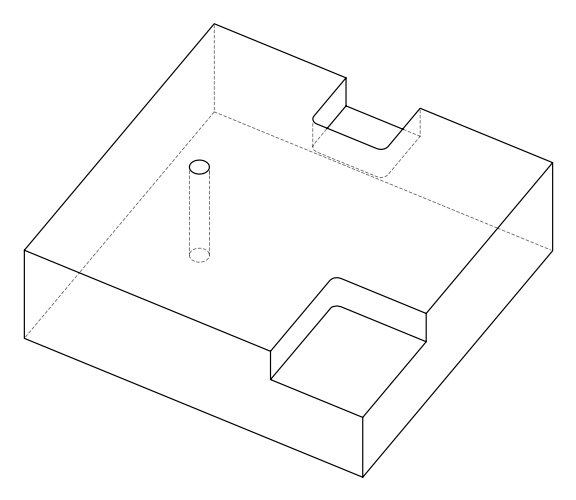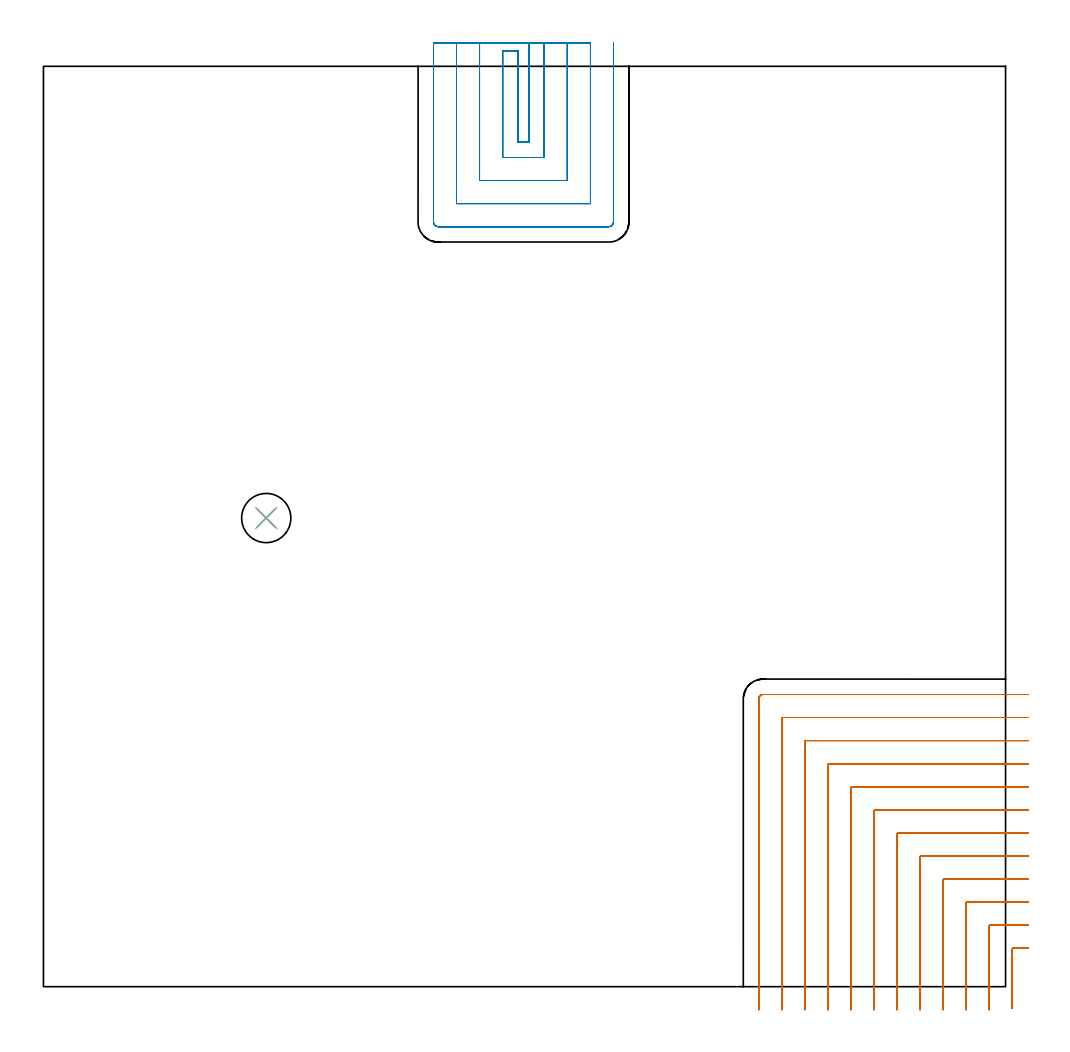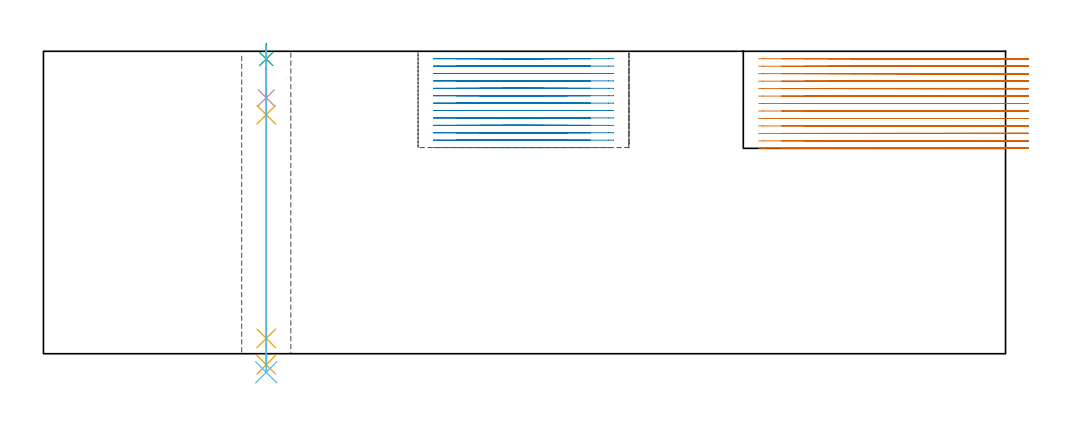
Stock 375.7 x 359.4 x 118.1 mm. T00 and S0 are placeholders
(PLAN: 6 operations, 4 tool changes, 71.9 min)
(1 MILL_CORNER_NOTCH_RECTANGULAR | CORNER_NOTCH_RECTANGULAR | NXT0201_011 | Follow Part, ap 3, ae 75% | 44.59 min | 465655 mm3)
(2 MILL_SLOT | SLOT_PARTIAL_RECTANGULAR | NXT0201_011 | Follow Part, ap 3, ae 75% | 26.09 min | 211326 mm3)
(3 SPOT_DRILL | STEP1HOLE | NXT0321_9005460120000 | 0.05 min | 181 mm3)
(4 DRILL_BLIND_HOLE_INTO_CENTER | STEP1HOLE | NXT0301_092 | 0.08 min | 1744 mm3)
(5 GUN_DRILL_THROUGH_HOLE | STEP1HOLE | UGT0307_009 | 0.6 min | 11411 mm3)
(6 DRILL_TO_ENLARGE_THROUGH_HOLE | STEP1HOLE | UGT0301_259 | 0.51 min | 20810 mm3)
(TOOL NXT0201_011 | ENDMILL 12mm [2P460-1200-NA 1630] | D12 FL38 Z6)
(TOOL NXT0321_9005460120000 | NC Spot Drill, 142deg, 12mm, Carbide, Uncoated | D12 PA142 FL30 Z2)
(TOOL NXT0301_092 | Carbide Drill 12.1mm [860.1-1210-061A1-MM 2214] | D12.1 PA140 FL77 Z2)
(TOOL UGT0307_009 | Gun Drill 12 mm | D12 PA130 FL24 Z1)
(TOOL UGT0301_259 | Twist Drill 19.2 mm | D19.2 PA118 FL140 Z2)
(OP 1 MILL_CORNER_NOTCH_RECTANGULAR)
G17 G21 G94 G90
T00 M6
G54
G17 G0 G90 X384.7 Y15.1 S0 M3
G43 Z128.1 H1
Z115.185
G94 G1 X381.7 F250.
X378.893 F500.
G3 X378.3 Y14.507 R0.6
G1 Y-5.407
Y-8.407 F250.
G0 Z128.1
X384.7 Y24.1
Z115.185
G1 X381.7
X369.894 F500.
G3 X369.3 Y23.506 R0.6
G1 Y-6.
Y-9. F250.
G0 Z128.1
X384.7 Y33.1
Z115.185
G1 X381.7
X360.894 F500.
G3 X360.3 Y32.506 R0.6
G1 Y-6.
Y-9. F250.
G0 Z128.1
X384.7 Y42.1
Z115.185
G1 X381.7
X351.894 F500.
G3 X351.3 Y41.506 R0.6
G1 Y-6.
Y-9. F250.
G0 Z128.1
X384.7 Y51.1
Z115.185
G1 X381.7
X342.895 F500.
G3 X342.3 Y50.505 R0.6
G1 Y-6.
Y-9. F250.
G0 Z128.1
X384.7 Y60.1
Z115.185
G1 X381.7
X333.895 F500.
G3 X333.3 Y59.505 R0.6
G1 Y-6.
Y-9. F250.
G0 Z128.1
X384.7 Y69.1
Z115.185
G1 X381.7
X324.895 F500.
G3 X324.3 Y68.505 R0.6
G1 Y-6.
Y-9. F250.
G0 Z128.1
X384.7 Y78.1
Z115.185
G1 X381.7
X315.896 F500.
G3 X315.3 Y77.504 R0.6
G1 Y-6.
Y-9. F250.
G0 Z128.1
X384.7 Y87.1
Z115.185
G1 X381.7
X306.896 F500.
G3 X306.3 Y86.504 R0.6
G1 Y-6.
Y-9. F250.
G0 Z128.1
X384.7 Y96.1
Z115.185
G1 X381.7
X297.896 F500.
G3 X297.3 Y95.504 R0.6
G1 Y-6.
Y-9. F250.
G0 Z128.1
X384.7 Y105.1
Z115.185
G1 X381.7
X288.896 F500.
G3 X288.3 Y104.504 R0.6
G1 Y-6.
Y-9. F250.
G0 Z128.1
X384.7 Y114.1
Z115.185
G1 X381.7
X281. F500.
G3 X279.3 Y112.4 R1.7
G1 Y-6.
Y-9. F250.
G0 Z128.1
X384.7 Y15.1
Z112.269
G1 X381.7
X378.893 F500.
G3 X378.3 Y14.507 R0.6
G1 Y-5.407
Y-8.407 F250.
G0 Z128.1
X384.7 Y24.1
Z112.269
G1 X381.7
X369.894 F500.
G3 X369.3 Y23.506 R0.6
G1 Y-6.
Y-9. F250.
G0 Z128.1
X384.7 Y33.1
Z112.269
G1 X381.7
X360.894 F500.
G3 X360.3 Y32.506 R0.6
G1 Y-6.
Y-9. F250.
G0 Z128.1
X384.7 Y42.1
Z112.269
G1 X381.7
X351.894 F500.
G3 X351.3 Y41.506 R0.6
G1 Y-6.
Y-9. F250.
G0 Z128.1
X384.7 Y51.1
Z112.269
G1 X381.7
X342.895 F500.
G3 X342.3 Y50.505 R0.6
G1 Y-6.
Y-9. F250.
G0 Z128.1
X384.7 Y60.1
Z112.269
G1 X381.7
X333.895 F500.
G3 X333.3 Y59.505 R0.6
G1 Y-6.
Y-9. F250.
G0 Z128.1
X384.7 Y69.1
Z112.269
G1 X381.7
X324.895 F500.
G3 X324.3 Y68.505 R0.6
G1 Y-6.
Y-9. F250.
G0 Z128.1
X384.7 Y78.1
Z112.269
G1 X381.7
X315.896 F500.
G3 X315.3 Y77.504 R0.6
G1 Y-6.
Y-9. F250.
G0 Z128.1
X384.7 Y87.1
Z112.269
G1 X381.7
X306.896 F500.
G3 X306.3 Y86.504 R0.6
G1 Y-6.
Y-9. F250.
G0 Z128.1
X384.7 Y96.1
Z112.269
G1 X381.7
X297.896 F500.
G3 X297.3 Y95.504 R0.6
G1 Y-6.
Y-9. F250.
G0 Z128.1
X384.7 Y105.1
Z112.269
G1 X381.7
X288.896 F500.
G3 X288.3 Y104.504 R0.6
G1 Y-6.
Y-9. F250.
G0 Z128.1
X384.7 Y114.1
Z112.269
G1 X381.7
X281. F500.
G3 X279.3 Y112.4 R1.7
G1 Y-6.
Y-9. F250.
G0 Z128.1
X384.7 Y15.1
Z109.354
G1 X381.7
X378.893 F500.
G3 X378.3 Y14.507 R0.6
G1 Y-5.407
Y-8.407 F250.
G0 Z128.1
X384.7 Y24.1
Z109.354
G1 X381.7
X369.894 F500.
G3 X369.3 Y23.506 R0.6
G1 Y-6.
Y-9. F250.
G0 Z128.1
X384.7 Y33.1
Z109.354
G1 X381.7
X360.894 F500.
G3 X360.3 Y32.506 R0.6
G1 Y-6.
Y-9. F250.
G0 Z128.1
X384.7 Y42.1
Z109.354
G1 X381.7
X351.894 F500.
G3 X351.3 Y41.506 R0.6
G1 Y-6.
Y-9. F250.
G0 Z128.1
X384.7 Y51.1
Z109.354
G1 X381.7
X342.895 F500.
G3 X342.3 Y50.505 R0.6
G1 Y-6.
Y-9. F250.
G0 Z128.1
X384.7 Y60.1
Z109.354
G1 X381.7
X333.895 F500.
G3 X333.3 Y59.505 R0.6
G1 Y-6.
Y-9. F250.
G0 Z128.1
X384.7 Y69.1
Z109.354
G1 X381.7
X324.895 F500.
G3 X324.3 Y68.505 R0.6
G1 Y-6.
Y-9. F250.
G0 Z128.1
X384.7 Y78.1
Z109.354
G1 X381.7
X315.896 F500.
G3 X315.3 Y77.504 R0.6
G1 Y-6.
Y-9. F250.
G0 Z128.1
X384.7 Y87.1
Z109.354
G1 X381.7
X306.896 F500.
G3 X306.3 Y86.504 R0.6
G1 Y-6.
Y-9. F250.
G0 Z128.1
X384.7 Y96.1
Z109.354
G1 X381.7
X297.896 F500.
G3 X297.3 Y95.504 R0.6
G1 Y-6.
Y-9. F250.
G0 Z128.1
X384.7 Y105.1
Z109.354
G1 X381.7
X288.896 F500.
G3 X288.3 Y104.504 R0.6
G1 Y-6.
Y-9. F250.
G0 Z128.1
X384.7 Y114.1
Z109.354
G1 X381.7
X281. F500.
G3 X279.3 Y112.4 R1.7
G1 Y-6.
Y-9. F250.
G0 Z128.1
X384.7 Y15.1
Z106.438
G1 X381.7
X378.893 F500.
G3 X378.3 Y14.507 R0.6
G1 Y-5.407
Y-8.407 F250.
G0 Z128.1
X384.7 Y24.1
Z106.438
G1 X381.7
X369.894 F500.
G3 X369.3 Y23.506 R0.6
G1 Y-6.
Y-9. F250.
G0 Z128.1
X384.7 Y33.1
Z106.438
G1 X381.7
X360.894 F500.
G3 X360.3 Y32.506 R0.6
G1 Y-6.
Y-9. F250.
G0 Z128.1
X384.7 Y42.1
Z106.438
G1 X381.7
X351.894 F500.
G3 X351.3 Y41.506 R0.6
G1 Y-6.
Y-9. F250.
G0 Z128.1
X384.7 Y51.1
Z106.438
G1 X381.7
X342.895 F500.
G3 X342.3 Y50.505 R0.6
G1 Y-6.
Y-9. F250.
G0 Z128.1
X384.7 Y60.1
Z106.438
G1 X381.7
X333.895 F500.
G3 X333.3 Y59.505 R0.6
G1 Y-6.
Y-9. F250.
G0 Z128.1
X384.7 Y69.1
Z106.438
G1 X381.7
X324.895 F500.
G3 X324.3 Y68.505 R0.6
G1 Y-6.
Y-9. F250.
G0 Z128.1
X384.7 Y78.1
Z106.438
G1 X381.7
X315.896 F500.
G3 X315.3 Y77.504 R0.6
G1 Y-6.
Y-9. F250.
G0 Z128.1
X384.7 Y87.1
Z106.438
G1 X381.7
X306.896 F500.
G3 X306.3 Y86.504 R0.6
G1 Y-6.
Y-9. F250.
G0 Z128.1
X384.7 Y96.1
Z106.438
G1 X381.7
X297.896 F500.
G3 X297.3 Y95.504 R0.6
G1 Y-6.
Y-9. F250.
G0 Z128.1
X384.7 Y105.1
Z106.438
G1 X381.7
X288.896 F500.
G3 X288.3 Y104.504 R0.6
G1 Y-6.
Y-9. F250.
G0 Z128.1
X384.7 Y114.1
Z106.438
G1 X381.7
X281. F500.
G3 X279.3 Y112.4 R1.7
G1 Y-6.
Y-9. F250.
G0 Z128.1
X384.7 Y15.1
Z103.523
G1 X381.7
X378.893 F500.
G3 X378.3 Y14.507 R0.6
G1 Y-5.407
Y-8.407 F250.
G0 Z128.1
X384.7 Y24.1
Z103.523
G1 X381.7
X369.894 F500.
G3 X369.3 Y23.506 R0.6
G1 Y-6.
Y-9. F250.
G0 Z128.1
X384.7 Y33.1
Z103.523
G1 X381.7
X360.894 F500.
G3 X360.3 Y32.506 R0.6
G1 Y-6.
Y-9. F250.
G0 Z128.1
X384.7 Y42.1
Z103.523
G1 X381.7
X351.894 F500.
G3 X351.3 Y41.506 R0.6
G1 Y-6.
Y-9. F250.
G0 Z128.1
X384.7 Y51.1
Z103.523
G1 X381.7
X342.895 F500.
G3 X342.3 Y50.505 R0.6
G1 Y-6.
Y-9. F250.
G0 Z128.1
X384.7 Y60.1
Z103.523
G1 X381.7
X333.895 F500.
G3 X333.3 Y59.505 R0.6
G1 Y-6.
Y-9. F250.
G0 Z128.1
X384.7 Y69.1
Z103.523
G1 X381.7
X324.895 F500.
G3 X324.3 Y68.505 R0.6
G1 Y-6.
Y-9. F250.
G0 Z128.1
X384.7 Y78.1
Z103.523
G1 X381.7
X315.896 F500.
G3 X315.3 Y77.504 R0.6
G1 Y-6.
Y-9. F250.
G0 Z128.1
X384.7 Y87.1
Z103.523
G1 X381.7
X306.896 F500.
G3 X306.3 Y86.504 R0.6
G1 Y-6.
Y-9. F250.
G0 Z128.1
X384.7 Y96.1
Z103.523
G1 X381.7
X297.896 F500.
G3 X297.3 Y95.504 R0.6
G1 Y-6.
Y-9. F250.
G0 Z128.1
X384.7 Y105.1
Z103.523
G1 X381.7
X288.896 F500.
G3 X288.3 Y104.504 R0.6
G1 Y-6.
Y-9. F250.
G0 Z128.1
X384.7 Y114.1
Z103.523
G1 X381.7
X281. F500.
G3 X279.3 Y112.4 R1.7
G1 Y-6.
Y-9. F250.
G0 Z128.1
X384.7 Y15.1
Z100.608
G1 X381.7
X378.893 F500.
G3 X378.3 Y14.507 R0.6
G1 Y-5.407
Y-8.407 F250.
G0 Z128.1
X384.7 Y24.1
Z100.608
G1 X381.7
X369.894 F500.
G3 X369.3 Y23.506 R0.6
G1 Y-6.
Y-9. F250.
G0 Z128.1
X384.7 Y33.1
Z100.608
G1 X381.7
X360.894 F500.
G3 X360.3 Y32.506 R0.6
G1 Y-6.
Y-9. F250.
G0 Z128.1
X384.7 Y42.1
Z100.608
G1 X381.7
X351.894 F500.
G3 X351.3 Y41.506 R0.6
G1 Y-6.
Y-9. F250.
G0 Z128.1
X384.7 Y51.1
Z100.608
G1 X381.7
X342.895 F500.
G3 X342.3 Y50.505 R0.6
G1 Y-6.
Y-9. F250.
G0 Z128.1
X384.7 Y60.1
Z100.608
G1 X381.7
X333.895 F500.
G3 X333.3 Y59.505 R0.6
G1 Y-6.
Y-9. F250.
G0 Z128.1
X384.7 Y69.1
Z100.608
G1 X381.7
X324.895 F500.
G3 X324.3 Y68.505 R0.6
G1 Y-6.
Y-9. F250.
G0 Z128.1
X384.7 Y78.1
Z100.608
G1 X381.7
X315.896 F500.
G3 X315.3 Y77.504 R0.6
G1 Y-6.
Y-9. F250.
G0 Z128.1
X384.7 Y87.1
Z100.608
G1 X381.7
X306.896 F500.
G3 X306.3 Y86.504 R0.6
G1 Y-6.
Y-9. F250.
G0 Z128.1
X384.7 Y96.1
Z100.608
G1 X381.7
X297.896 F500.
G3 X297.3 Y95.504 R0.6
G1 Y-6.
Y-9. F250.
G0 Z128.1
X384.7 Y105.1
Z100.608
G1 X381.7
X288.896 F500.
G3 X288.3 Y104.504 R0.6
G1 Y-6.
Y-9. F250.
G0 Z128.1
X384.7 Y114.1
Z100.608
G1 X381.7
X281. F500.
G3 X279.3 Y112.4 R1.7
G1 Y-6.
Y-9. F250.
G0 Z128.1
X384.7 Y15.1
Z97.692
G1 X381.7
X378.893 F500.
G3 X378.3 Y14.507 R0.6
G1 Y-5.407
Y-8.407 F250.
G0 Z128.1
X384.7 Y24.1
Z97.692
G1 X381.7
X369.894 F500.
G3 X369.3 Y23.506 R0.6
G1 Y-6.
Y-9. F250.
G0 Z128.1
X384.7 Y33.1
Z97.692
G1 X381.7
X360.894 F500.
G3 X360.3 Y32.506 R0.6
G1 Y-6.
Y-9. F250.
G0 Z128.1
X384.7 Y42.1
Z97.692
G1 X381.7
X351.894 F500.
G3 X351.3 Y41.506 R0.6
G1 Y-6.
Y-9. F250.
G0 Z128.1
X384.7 Y51.1
Z97.692
G1 X381.7
X342.895 F500.
G3 X342.3 Y50.505 R0.6
G1 Y-6.
Y-9. F250.
G0 Z128.1
X384.7 Y60.1
Z97.692
G1 X381.7
X333.895 F500.
G3 X333.3 Y59.505 R0.6
G1 Y-6.
Y-9. F250.
G0 Z128.1
X384.7 Y69.1
Z97.692
G1 X381.7
X324.895 F500.
G3 X324.3 Y68.505 R0.6
G1 Y-6.
Y-9. F250.
G0 Z128.1
X384.7 Y78.1
Z97.692
G1 X381.7
X315.896 F500.
G3 X315.3 Y77.504 R0.6
G1 Y-6.
Y-9. F250.
G0 Z128.1
X384.7 Y87.1
Z97.692
G1 X381.7
X306.896 F500.
G3 X306.3 Y86.504 R0.6
G1 Y-6.
Y-9. F250.
G0 Z128.1
X384.7 Y96.1
Z97.692
G1 X381.7
X297.896 F500.
G3 X297.3 Y95.504 R0.6
G1 Y-6.
Y-9. F250.
G0 Z128.1
X384.7 Y105.1
Z97.692
G1 X381.7
X288.896 F500.
G3 X288.3 Y104.504 R0.6
G1 Y-6.
Y-9. F250.
G0 Z128.1
X384.7 Y114.1
Z97.692
G1 X381.7
X281. F500.
G3 X279.3 Y112.4 R1.7
G1 Y-6.
Y-9. F250.
G0 Z128.1
X384.7 Y15.1
Z94.777
G1 X381.7
X378.893 F500.
G3 X378.3 Y14.507 R0.6
G1 Y-5.407
Y-8.407 F250.
G0 Z128.1
X384.7 Y24.1
Z94.777
G1 X381.7
X369.894 F500.
G3 X369.3 Y23.506 R0.6
G1 Y-6.
Y-9. F250.
G0 Z128.1
X384.7 Y33.1
Z94.777
G1 X381.7
X360.894 F500.
G3 X360.3 Y32.506 R0.6
G1 Y-6.
Y-9. F250.
G0 Z128.1
X384.7 Y42.1
Z94.777
G1 X381.7
X351.894 F500.
G3 X351.3 Y41.506 R0.6
G1 Y-6.
Y-9. F250.
G0 Z128.1
X384.7 Y51.1
Z94.777
G1 X381.7
X342.895 F500.
G3 X342.3 Y50.505 R0.6
G1 Y-6.
Y-9. F250.
G0 Z128.1
X384.7 Y60.1
Z94.777
G1 X381.7
X333.895 F500.
G3 X333.3 Y59.505 R0.6
G1 Y-6.
Y-9. F250.
G0 Z128.1
X384.7 Y69.1
Z94.777
G1 X381.7
X324.895 F500.
G3 X324.3 Y68.505 R0.6
G1 Y-6.
Y-9. F250.
G0 Z128.1
X384.7 Y78.1
Z94.777
G1 X381.7
X315.896 F500.
G3 X315.3 Y77.504 R0.6
G1 Y-6.
Y-9. F250.
G0 Z128.1
X384.7 Y87.1
Z94.777
G1 X381.7
X306.896 F500.
G3 X306.3 Y86.504 R0.6
G1 Y-6.
Y-9. F250.
G0 Z128.1
X384.7 Y96.1
Z94.777
G1 X381.7
X297.896 F500.
G3 X297.3 Y95.504 R0.6
G1 Y-6.
Y-9. F250.
G0 Z128.1
X384.7 Y105.1
Z94.777
G1 X381.7
X288.896 F500.
G3 X288.3 Y104.504 R0.6
G1 Y-6.
Y-9. F250.
G0 Z128.1
X384.7 Y114.1
Z94.777
G1 X381.7
X281. F500.
G3 X279.3 Y112.4 R1.7
G1 Y-6.
Y-9. F250.
G0 Z128.1
X384.7 Y15.1
Z91.862
G1 X381.7
X378.893 F500.
G3 X378.3 Y14.507 R0.6
G1 Y-5.407
Y-8.407 F250.
G0 Z128.1
X384.7 Y24.1
Z91.862
G1 X381.7
X369.894 F500.
G3 X369.3 Y23.506 R0.6
G1 Y-6.
Y-9. F250.
G0 Z128.1
X384.7 Y33.1
Z91.862
G1 X381.7
X360.894 F500.
G3 X360.3 Y32.506 R0.6
G1 Y-6.
Y-9. F250.
G0 Z128.1
X384.7 Y42.1
Z91.862
G1 X381.7
X351.894 F500.
G3 X351.3 Y41.506 R0.6
G1 Y-6.
Y-9. F250.
G0 Z128.1
X384.7 Y51.1
Z91.862
G1 X381.7
X342.895 F500.
G3 X342.3 Y50.505 R0.6
G1 Y-6.
Y-9. F250.
G0 Z128.1
X384.7 Y60.1
Z91.862
G1 X381.7
X333.895 F500.
G3 X333.3 Y59.505 R0.6
G1 Y-6.
Y-9. F250.
G0 Z128.1
X384.7 Y69.1
Z91.862
G1 X381.7
X324.895 F500.
G3 X324.3 Y68.505 R0.6
G1 Y-6.
Y-9. F250.
G0 Z128.1
X384.7 Y78.1
Z91.862
G1 X381.7
X315.896 F500.
G3 X315.3 Y77.504 R0.6
G1 Y-6.
Y-9. F250.
G0 Z128.1
X384.7 Y87.1
Z91.862
G1 X381.7
X306.896 F500.
G3 X306.3 Y86.504 R0.6
G1 Y-6.
Y-9. F250.
G0 Z128.1
X384.7 Y96.1
Z91.862
G1 X381.7
X297.896 F500.
G3 X297.3 Y95.504 R0.6
G1 Y-6.
Y-9. F250.
G0 Z128.1
X384.7 Y105.1
Z91.862
G1 X381.7
X288.896 F500.
G3 X288.3 Y104.504 R0.6
G1 Y-6.
Y-9. F250.
G0 Z128.1
X384.7 Y114.1
Z91.862
G1 X381.7
X281. F500.
G3 X279.3 Y112.4 R1.7
G1 Y-6.
Y-9. F250.
G0 Z128.1
X384.7 Y15.1
Z88.946
G1 X381.7
X378.893 F500.
G3 X378.3 Y14.507 R0.6
G1 Y-5.407
Y-8.407 F250.
G0 Z128.1
X384.7 Y24.1
Z88.946
G1 X381.7
X369.894 F500.
G3 X369.3 Y23.506 R0.6
G1 Y-6.
Y-9. F250.
G0 Z128.1
X384.7 Y33.1
Z88.946
G1 X381.7
X360.894 F500.
G3 X360.3 Y32.506 R0.6
G1 Y-6.
Y-9. F250.
G0 Z128.1
X384.7 Y42.1
Z88.946
G1 X381.7
X351.894 F500.
G3 X351.3 Y41.506 R0.6
G1 Y-6.
Y-9. F250.
G0 Z128.1
X384.7 Y51.1
Z88.946
G1 X381.7
X342.895 F500.
G3 X342.3 Y50.505 R0.6
G1 Y-6.
Y-9. F250.
G0 Z128.1
X384.7 Y60.1
Z88.946
G1 X381.7
X333.895 F500.
G3 X333.3 Y59.505 R0.6
G1 Y-6.
Y-9. F250.
G0 Z128.1
X384.7 Y69.1
Z88.946
G1 X381.7
X324.895 F500.
G3 X324.3 Y68.505 R0.6
G1 Y-6.
Y-9. F250.
G0 Z128.1
X384.7 Y78.1
Z88.946
G1 X381.7
X315.896 F500.
G3 X315.3 Y77.504 R0.6
G1 Y-6.
Y-9. F250.
G0 Z128.1
X384.7 Y87.1
Z88.946
G1 X381.7
X306.896 F500.
G3 X306.3 Y86.504 R0.6
G1 Y-6.
Y-9. F250.
G0 Z128.1
X384.7 Y96.1
Z88.946
G1 X381.7
X297.896 F500.
G3 X297.3 Y95.504 R0.6
G1 Y-6.
Y-9. F250.
G0 Z128.1
X384.7 Y105.1
Z88.946
G1 X381.7
X288.896 F500.
G3 X288.3 Y104.504 R0.6
G1 Y-6.
Y-9. F250.
G0 Z128.1
X384.7 Y114.1
Z88.946
G1 X381.7
X281. F500.
G3 X279.3 Y112.4 R1.7
G1 Y-6.
Y-9. F250.
G0 Z128.1
X384.7 Y15.1
Z86.031
G1 X381.7
X378.893 F500.
G3 X378.3 Y14.507 R0.6
G1 Y-5.407
Y-8.407 F250.
G0 Z128.1
X384.7 Y24.1
Z86.031
G1 X381.7
X369.894 F500.
G3 X369.3 Y23.506 R0.6
G1 Y-6.
Y-9. F250.
G0 Z128.1
X384.7 Y33.1
Z86.031
G1 X381.7
X360.894 F500.
G3 X360.3 Y32.506 R0.6
G1 Y-6.
Y-9. F250.
G0 Z128.1
X384.7 Y42.1
Z86.031
G1 X381.7
X351.894 F500.
G3 X351.3 Y41.506 R0.6
G1 Y-6.
Y-9. F250.
G0 Z128.1
X384.7 Y51.1
Z86.031
G1 X381.7
X342.895 F500.
G3 X342.3 Y50.505 R0.6
G1 Y-6.
Y-9. F250.
G0 Z128.1
X384.7 Y60.1
Z86.031
G1 X381.7
X333.895 F500.
G3 X333.3 Y59.505 R0.6
G1 Y-6.
Y-9. F250.
G0 Z128.1
X384.7 Y69.1
Z86.031
G1 X381.7
X324.895 F500.
G3 X324.3 Y68.505 R0.6
G1 Y-6.
Y-9. F250.
G0 Z128.1
X384.7 Y78.1
Z86.031
G1 X381.7
X315.896 F500.
G3 X315.3 Y77.504 R0.6
G1 Y-6.
Y-9. F250.
G0 Z128.1
X384.7 Y87.1
Z86.031
G1 X381.7
X306.896 F500.
G3 X306.3 Y86.504 R0.6
G1 Y-6.
Y-9. F250.
G0 Z128.1
X384.7 Y96.1
Z86.031
G1 X381.7
X297.896 F500.
G3 X297.3 Y95.504 R0.6
G1 Y-6.
Y-9. F250.
G0 Z128.1
X384.7 Y105.1
Z86.031
G1 X381.7
X288.896 F500.
G3 X288.3 Y104.504 R0.6
G1 Y-6.
Y-9. F250.
G0 Z128.1
X384.7 Y114.1
Z86.031
G1 X381.7
X281. F500.
G3 X279.3 Y112.4 R1.7
G1 Y-6.
Y-9. F250.
G0 Z128.1
X384.7 Y15.1
Z83.115
G1 X381.7
X378.893 F500.
G3 X378.3 Y14.507 R0.6
G1 Y-5.407
Y-8.407 F250.
G0 Z128.1
X384.7 Y24.1
Z83.115
G1 X381.7
X369.894 F500.
G3 X369.3 Y23.506 R0.6
G1 Y-6.
Y-9. F250.
G0 Z128.1
X384.7 Y33.1
Z83.115
G1 X381.7
X360.894 F500.
G3 X360.3 Y32.506 R0.6
G1 Y-6.
Y-9. F250.
G0 Z128.1
X384.7 Y42.1
Z83.115
G1 X381.7
X351.894 F500.
G3 X351.3 Y41.506 R0.6
G1 Y-6.
Y-9. F250.
G0 Z128.1
X384.7 Y51.1
Z83.115
G1 X381.7
X342.895 F500.
G3 X342.3 Y50.505 R0.6
G1 Y-6.
Y-9. F250.
G0 Z128.1
X384.7 Y60.1
Z83.115
G1 X381.7
X333.895 F500.
G3 X333.3 Y59.505 R0.6
G1 Y-6.
Y-9. F250.
G0 Z128.1
X384.7 Y69.1
Z83.115
G1 X381.7
X324.895 F500.
G3 X324.3 Y68.505 R0.6
G1 Y-6.
Y-9. F250.
G0 Z128.1
X384.7 Y78.1
Z83.115
G1 X381.7
X315.896 F500.
G3 X315.3 Y77.504 R0.6
G1 Y-6.
Y-9. F250.
G0 Z128.1
X384.7 Y87.1
Z83.115
G1 X381.7
X306.896 F500.
G3 X306.3 Y86.504 R0.6
G1 Y-6.
Y-9. F250.
G0 Z128.1
X384.7 Y96.1
Z83.115
G1 X381.7
X297.896 F500.
G3 X297.3 Y95.504 R0.6
G1 Y-6.
Y-9. F250.
G0 Z128.1
X384.7 Y105.1
Z83.115
G1 X381.7
X288.896 F500.
G3 X288.3 Y104.504 R0.6
G1 Y-6.
Y-9. F250.
G0 Z128.1
X384.7 Y114.1
Z83.115
G1 X381.7
X281. F500.
G3 X279.3 Y112.4 R1.7
G1 Y-6.
Y-9. F250.
G0 Z128.1
X384.7 Y15.1
Z80.2
G1 X381.7
X378.893 F500.
G3 X378.3 Y14.507 R0.6
G1 Y-5.407
Y-8.407 F250.
G0 Z128.1
X384.7 Y24.1
Z80.2
G1 X381.7
X369.894 F500.
G3 X369.3 Y23.506 R0.6
G1 Y-6.
Y-9. F250.
G0 Z128.1
X384.7 Y33.1
Z80.2
G1 X381.7
X360.894 F500.
G3 X360.3 Y32.506 R0.6
G1 Y-6.
Y-9. F250.
G0 Z128.1
X384.7 Y42.1
Z80.2
G1 X381.7
X351.894 F500.
G3 X351.3 Y41.506 R0.6
G1 Y-6.
Y-9. F250.
G0 Z128.1
X384.7 Y51.1
Z80.2
G1 X381.7
X342.895 F500.
G3 X342.3 Y50.505 R0.6
G1 Y-6.
Y-9. F250.
G0 Z128.1
X384.7 Y60.1
Z80.2
G1 X381.7
X333.895 F500.
G3 X333.3 Y59.505 R0.6
G1 Y-6.
Y-9. F250.
G0 Z128.1
X384.7 Y69.1
Z80.2
G1 X381.7
X324.895 F500.
G3 X324.3 Y68.505 R0.6
G1 Y-6.
Y-9. F250.
G0 Z128.1
X384.7 Y78.1
Z80.2
G1 X381.7
X315.896 F500.
G3 X315.3 Y77.504 R0.6
G1 Y-6.
Y-9. F250.
G0 Z128.1
X384.7 Y87.1
Z80.2
G1 X381.7
X306.896 F500.
G3 X306.3 Y86.504 R0.6
G1 Y-6.
Y-9. F250.
G0 Z128.1
X384.7 Y96.1
Z80.2
G1 X381.7
X297.896 F500.
G3 X297.3 Y95.504 R0.6
G1 Y-6.
Y-9. F250.
G0 Z128.1
X384.7 Y105.1
Z80.2
G1 X381.7
X288.896 F500.
G3 X288.3 Y104.504 R0.6
G1 Y-6.
Y-9. F250.
G0 Z128.1
X384.7 Y114.1
Z80.2
G1 X381.7
X281. F500.
G3 X279.3 Y112.4 R1.7
G1 Y-6.
Y-9. F250.
G0 Z128.1
M5
M2
(OP 2 MILL_SLOT)
G17 G21 G94 G90
T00 M6
G54
G17 G0 G90 X189.6 Y368.4 S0 M3
G43 Z128.1 H1
Z115.208
G94 G1 Y365.4 F250.
Y329.8 F500.
X185.3
Y365.4
X179.3
Y323.8
X195.6
Y365.4
Y368.4 F250.
X170.3
Y365.4
Y314.8 F500.
X204.6
Y365.4
Y368.4 F250.
X161.3
Y365.4
Y305.8 F500.
X213.6
Y365.4
Y368.4 F250.
X152.3
Y365.4
Y298.6 F500.
G3 X154.1 Y296.8 R1.8
G1 X220.8
G3 X222.6 Y298.6 R1.8
G1 Y365.4
Y368.4 F250.
G0 X189.6 Z112.315
G1 Y365.4
Y329.8 F500.
X185.3
Y365.4
X179.3
Y323.8
X195.6
Y365.4
Y368.4 F250.
X170.3
Y365.4
Y314.8 F500.
X204.6
Y365.4
Y368.4 F250.
X161.3
Y365.4
Y305.8 F500.
X213.6
Y365.4
Y368.4 F250.
X152.3
Y365.4
Y298.6 F500.
G3 X154.1 Y296.8 R1.8
G1 X220.8
G3 X222.6 Y298.6 R1.8
G1 Y365.4
Y368.4 F250.
G0 X189.6 Z109.423
G1 Y365.4
Y329.8 F500.
X185.3
Y365.4
X179.3
Y323.8
X195.6
Y365.4
Y368.4 F250.
X170.3
Y365.4
Y314.8 F500.
X204.6
Y365.4
Y368.4 F250.
X161.3
Y365.4
Y305.8 F500.
X213.6
Y365.4
Y368.4 F250.
X152.3
Y365.4
Y298.6 F500.
G3 X154.1 Y296.8 R1.8
G1 X220.8
G3 X222.6 Y298.6 R1.8
G1 Y365.4
Y368.4 F250.
G0 X189.6 Z106.531
G1 Y365.4
Y329.8 F500.
X185.3
Y365.4
X179.3
Y323.8
X195.6
Y365.4
Y368.4 F250.
X170.3
Y365.4
Y314.8 F500.
X204.6
Y365.4
Y368.4 F250.
X161.3
Y365.4
Y305.8 F500.
X213.6
Y365.4
Y368.4 F250.
X152.3
Y365.4
Y298.6 F500.
G3 X154.1 Y296.8 R1.8
G1 X220.8
G3 X222.6 Y298.6 R1.8
G1 Y365.4
Y368.4 F250.
G0 X189.6 Z103.638
G1 Y365.4
Y329.8 F500.
X185.3
Y365.4
X179.3
Y323.8
X195.6
Y365.4
Y368.4 F250.
X170.3
Y365.4
Y314.8 F500.
X204.6
Y365.4
Y368.4 F250.
X161.3
Y365.4
Y305.8 F500.
X213.6
Y365.4
Y368.4 F250.
X152.3
Y365.4
Y298.6 F500.
G3 X154.1 Y296.8 R1.8
G1 X220.8
G3 X222.6 Y298.6 R1.8
G1 Y365.4
Y368.4 F250.
G0 X189.6 Z100.746
G1 Y365.4
Y329.8 F500.
X185.3
Y365.4
X179.3
Y323.8
X195.6
Y365.4
Y368.4 F250.
X170.3
Y365.4
Y314.8 F500.
X204.6
Y365.4
Y368.4 F250.
X161.3
Y365.4
Y305.8 F500.
X213.6
Y365.4
Y368.4 F250.
X152.3
Y365.4
Y298.6 F500.
G3 X154.1 Y296.8 R1.8
G1 X220.8
G3 X222.6 Y298.6 R1.8
G1 Y365.4
Y368.4 F250.
G0 X189.6 Z97.854
G1 Y365.4
Y329.8 F500.
X185.3
Y365.4
X179.3
Y323.8
X195.6
Y365.4
Y368.4 F250.
X170.3
Y365.4
Y314.8 F500.
X204.6
Y365.4
Y368.4 F250.
X161.3
Y365.4
Y305.8 F500.
X213.6
Y365.4
Y368.4 F250.
X152.3
Y365.4
Y298.6 F500.
G3 X154.1 Y296.8 R1.8
G1 X220.8
G3 X222.6 Y298.6 R1.8
G1 Y365.4
Y368.4 F250.
G0 X189.6 Z94.962
G1 Y365.4
Y329.8 F500.
X185.3
Y365.4
X179.3
Y323.8
X195.6
Y365.4
Y368.4 F250.
X170.3
Y365.4
Y314.8 F500.
X204.6
Y365.4
Y368.4 F250.
X161.3
Y365.4
Y305.8 F500.
X213.6
Y365.4
Y368.4 F250.
X152.3
Y365.4
Y298.6 F500.
G3 X154.1 Y296.8 R1.8
G1 X220.8
G3 X222.6 Y298.6 R1.8
G1 Y365.4
Y368.4 F250.
G0 X189.6 Z92.069
G1 Y365.4
Y329.8 F500.
X185.3
Y365.4
X179.3
Y323.8
X195.6
Y365.4
Y368.4 F250.
X170.3
Y365.4
Y314.8 F500.
X204.6
Y365.4
Y368.4 F250.
X161.3
Y365.4
Y305.8 F500.
X213.6
Y365.4
Y368.4 F250.
X152.3
Y365.4
Y298.6 F500.
G3 X154.1 Y296.8 R1.8
G1 X220.8
G3 X222.6 Y298.6 R1.8
G1 Y365.4
Y368.4 F250.
G0 X189.6 Z89.177
G1 Y365.4
Y329.8 F500.
X185.3
Y365.4
X179.3
Y323.8
X195.6
Y365.4
Y368.4 F250.
X170.3
Y365.4
Y314.8 F500.
X204.6
Y365.4
Y368.4 F250.
X161.3
Y365.4
Y305.8 F500.
X213.6
Y365.4
Y368.4 F250.
X152.3
Y365.4
Y298.6 F500.
G3 X154.1 Y296.8 R1.8
G1 X220.8
G3 X222.6 Y298.6 R1.8
G1 Y365.4
Y368.4 F250.
G0 X189.6 Z86.285
G1 Y365.4
Y329.8 F500.
X185.3
Y365.4
X179.3
Y323.8
X195.6
Y365.4
Y368.4 F250.
X170.3
Y365.4
Y314.8 F500.
X204.6
Y365.4
Y368.4 F250.
X161.3
Y365.4
Y305.8 F500.
X213.6
Y365.4
Y368.4 F250.
X152.3
Y365.4
Y298.6 F500.
G3 X154.1 Y296.8 R1.8
G1 X220.8
G3 X222.6 Y298.6 R1.8
G1 Y365.4
Y368.4 F250.
G0 X189.6 Z83.392
G1 Y365.4
Y329.8 F500.
X185.3
Y365.4
X179.3
Y323.8
X195.6
Y365.4
Y368.4 F250.
X170.3
Y365.4
Y314.8 F500.
X204.6
Y365.4
Y368.4 F250.
X161.3
Y365.4
Y305.8 F500.
X213.6
Y365.4
Y368.4 F250.
X152.3
Y365.4
Y298.6 F500.
G3 X154.1 Y296.8 R1.8
G1 X220.8
G3 X222.6 Y298.6 R1.8
G1 Y365.4
Y368.4 F250.
G0 X189.6 Z80.5
G1 Y365.4
Y329.8 F500.
X185.3
Y365.4
X179.3
Y323.8
X195.6
Y365.4
Y368.4 F250.
X170.3
Y365.4
Y314.8 F500.
X204.6
Y365.4
Y368.4 F250.
X161.3
Y365.4
Y305.8 F500.
X213.6
Y365.4
Y368.4 F250.
X152.3
Y365.4
Y298.6 F500.
G3 X154.1 Y296.8 R1.8
G1 X220.8
G3 X222.6 Y298.6 R1.8
G1 Y365.4
Y368.4 F250.
G0 Z128.1
M5
M2
(OP 3 SPOT_DRILL)
G17 G21 G94 G90
T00 M6
G54
G17 G0 G90 X87. Y183. S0 M3
G43 Z128.1 H0
G94 G81 G98 Z115.1 F250. R121.1
G80
M5
M2
(OP 4 DRILL_BLIND_HOLE_INTO_CENTER)
G17 G21 G94 G90
T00 M6
G54
G17 G0 G90 X87. Y183. S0 M3
G43 Z128.1 H1
G94 G81 G98 Z99.95 F250. R120.1
G80
M5
M2
(OP 5 GUN_DRILL_THROUGH_HOLE)
G17 G21 G94 G90
T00 M6
G54
G17 G0 G90 X87. Y183. M8
G43 Z128.1 H0
Z114.374
S716 M3
G94 G1 Z93.336 F125. M26
G4 X.084
Z6. F250.
G4 X.084
Z-4.298 F125.
G4 X.084
M5
M9
G0 Z114.374
Z128.1
M2
(OP 6 DRILL_TO_ENLARGE_THROUGH_HOLE)
G17 G21 G94 G90
T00 M6
G54
G17 G0 G90 X87. Y183. S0 M3
G43 Z128.1 H0
G94 G73 G98 Z-7.268 F250. Q17.91 R120.1
G80
M5
M2
